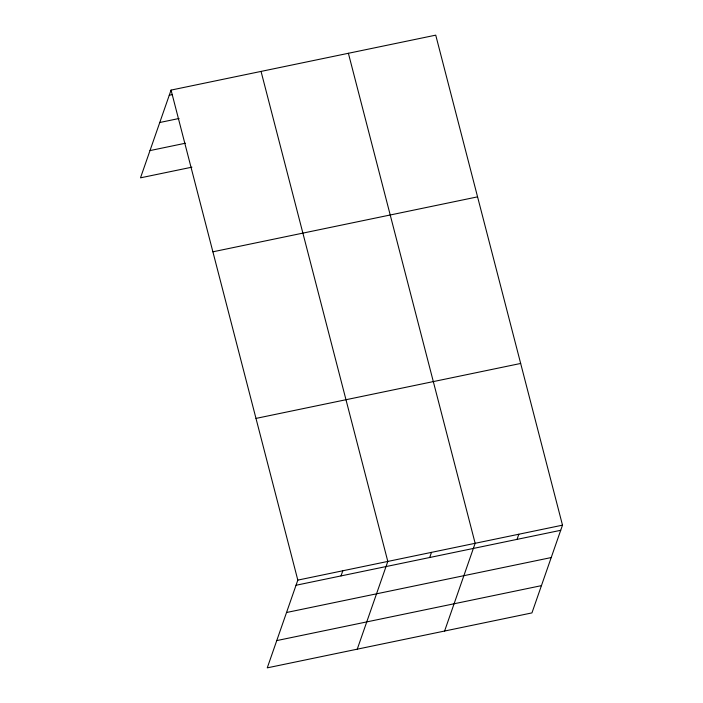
<?xml version="1.0" encoding="UTF-8"?>
<svg xmlns="http://www.w3.org/2000/svg" width="703" height="703" viewBox="0 0 703 703"><rect width="100%" height="100%" fill="white"/><g stroke="black" fill="none" stroke-linecap="round" stroke-linejoin="round"><path stroke-width="1.05" d="M171.057 90.098L297.817 580.116L267.263 667.85L531.943 612.902L562.497 525.167L435.737 35.15L171.057 90.098L140.503 177.833L191.928 167.165M341.025 575.915L342.809 570.774M357.256 649.168L387.81 561.433L261.05 71.416M429.691 557.505L431.484 552.365M444.595 631.039L475.149 543.296L348.389 53.279M517.039 539.368L518.823 534.227M169.265 95.239L172.481 94.571M159.774 122.498L179.063 118.491M149.994 150.583L185.346 143.236M212.886 251.806L477.565 196.858M255.989 418.408L520.668 363.46M297.817 580.116L562.497 525.167M296.025 585.256L560.704 530.308M286.534 612.506L551.214 557.558M276.754 640.591L541.433 585.643"/></g></svg>
